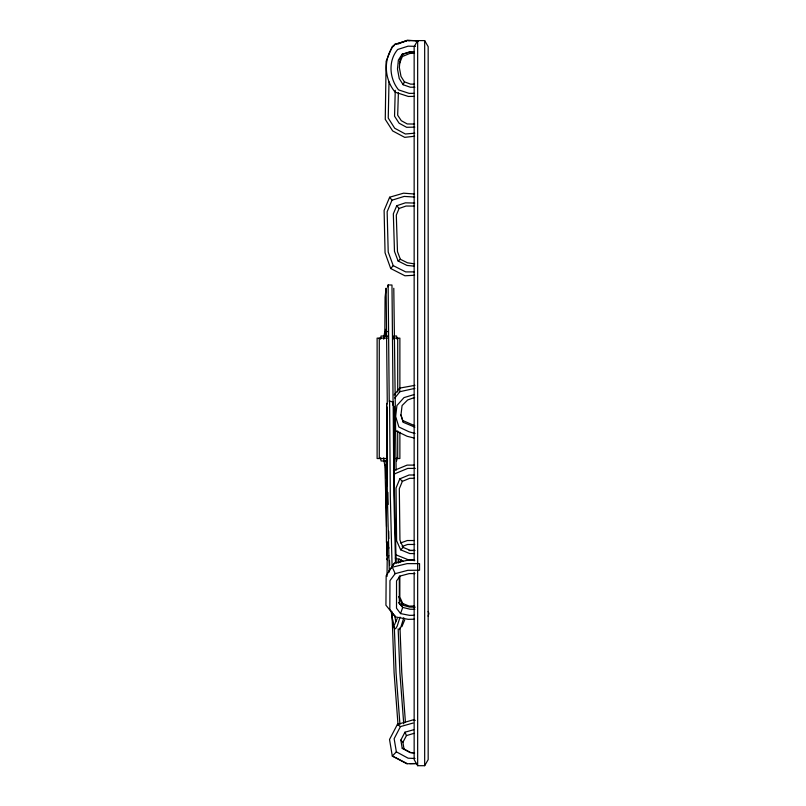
<?xml version="1.0" encoding="UTF-8"?>
<svg xmlns="http://www.w3.org/2000/svg" width="806" height="806" viewBox="0 0 806 806"><rect width="100%" height="100%" fill="white"/><g stroke="black" fill="none" stroke-linecap="round" stroke-linejoin="round"><path stroke-width="1.21" d="M386.638 543.214L386.638 555.878L386.628 553.984M387.253 541.763L387.253 559.646L387.253 557.681M393.781 470.895L393.802 406.073L394.477 494.934L396.169 563.213M399.847 576.038L399.836 596.994L403.131 604.389L401.529 603.019L398.617 596.49M393.167 404.753L393.177 402.285L389.59 400.935L390.316 495.892L392.099 567.102M398.184 563.182L398.184 560.704L399.141 558.618M387.021 576.441L387.212 558.931L388.784 555.576M389.006 81.88L388.24 118.059L394.708 128.245L405.347 133.998L414.778 133.202M395.262 90.322L394.547 116.185L399.101 123.207L406.607 127.298L414.798 127.126M398.396 92.67L397.67 115.198L401.287 120.688L407.232 123.953L414.616 124.064M383.706 339.225L384.039 336.021L381.067 336.021L380.543 339.225M396.602 460.972L397.136 457.768M383.888 336.576L384.754 331.891M387.757 286.926L388.139 284.961L391.978 285.022L393.106 405.458M428.167 616.217L428.883 613.467L428.167 611.482M400.058 617.053L397.187 626.121L395.585 628.781L394.154 628.015L393.217 623.854M403.796 617.759L400.935 626.887L399.353 629.587M404.723 619.905L401.862 626.715M397.247 618.484L394.336 625.103L393.116 624.448L391.182 611.422M414.496 615.29L409.468 615.341L400.542 613.598L402.728 607.402L399.363 603.049L399.292 576.219M399.323 63.886L402.365 56.531L409.72 53.488L414.516 53.206M387.082 483.791L386.134 486.078L386.447 542.448L388.955 548.1M393.902 475.933L394.799 473.777L407.755 468.407L415.292 468.407M414.072 475.006L409.065 475.006L399.847 478.824L396.028 488.043L396.612 540.695L400.653 549.813L409.75 553.551L414.526 553.561M414.516 478.301L409.72 478.301L402.365 481.343L399.323 488.698L399.937 540.121L403.151 547.405L410.385 550.407L414.123 550.417M414.536 194.024L403.564 193.178L389.651 197.218L384.109 210.416L385.056 252.782L390.709 268.519L404.944 275.783L414.566 275.249M414.717 197.047L404.179 196.412L391.988 200.19L387.142 211.726L388.21 252.046L393.237 265.648L405.7 271.914L414.435 271.884M414.737 203.052L405.398 202.83L396.743 205.732L393.338 213.832L394.477 251.361L398.104 260.983L406.97 265.426L414.445 266.182M414.536 206.074L406.012 206.034L399.091 208.472L396.3 215.101L397.479 251.653L400.38 259.3L407.483 262.806L414.616 263.874M414.858 87.239L410.234 87.209L403.121 84.721L404.38 81.819L401.015 76.469L399.343 67.543L400.119 59.11L403.302 54.083L409.559 52.158L414.405 52.279M399.857 562.477L401.247 559.505M414.788 560.301L407.655 560.241L394.416 563.132L386.165 575.706L385.933 605.215L395.393 616.902L408.189 619.33L414.486 619.21M413.085 723.042L400.441 726.599L394.144 738.699L396.361 751.837L408.088 758.194L415.009 758.476M414.586 753.046L410.053 752.582L402.224 748.3L400.834 740.12L404.965 732.201L413.71 729.732M415.241 720.383L412.823 719.949L397.408 724.403L389.53 739.475L392.3 756.088L406.728 763.735L416.682 763.604M414.324 752.885L410.657 752.512L404.018 749.026L402.899 742.316L406.446 735.596L414.052 733.329M414.153 572.21L414.153 759.635L417.659 765.7L424.671 765.7L428.167 759.635L428.167 46.667L424.671 40.602L417.659 40.602L414.153 46.667L414.153 560.895M418.082 40.753L407.262 40.481L394.557 44.461C383.052 57.78 383.938 78.958 395.162 92.166L408.31 96.448L414.375 96.398M414.183 52.108L409.236 51.997L402.073 54.274L398.376 60.077L397.489 69.034L399.222 78.474L403.121 84.721M388.925 571.041L394.416 563.132M395.202 573.65L392.29 567.202L407.101 563.636L419.543 563.626L419.543 570.225L407.856 570.316L395.202 573.65L389.963 580.632L389.832 609.346L395.393 616.902M394.164 394.98L399.605 388.129L414.909 385.339M394.749 398.083L399.937 391.686L414.889 388.371M390.709 268.519L393.237 265.648M396.361 751.837L392.3 756.088L394.104 756.804M400.653 549.813L403.151 547.405M398.104 260.983L400.38 259.3M394.557 45.499L392.27 46.436L386.134 61.266L385.258 119.348L392.653 130.925L404.723 137.352L414.606 136.244M397.973 44.078L407.101 40.3L418.022 40.844M393.419 470.775L407.101 465.112L414.385 465.112M402.184 546.448L407.594 544.473L414.707 544.463M400.421 543.012L407.332 540.524L414.334 540.544M414.627 397.489L407.685 399.957L402.083 405.539L400.975 414.838L403.312 422.324L414.899 427.18M406.405 41.005L394.557 44.461M414.203 394.547L403.987 397.61L396.935 405.519L395.635 416.531L398.889 427.009L408.995 431.764L415.03 433.497M402.073 54.274L403.302 54.083M414.113 606.021L409.226 606.102L401.529 603.019M409.76 763.625L417.045 763.504M409.035 550.528L415.009 550.468M414.929 573.56L409.166 573.61L400.229 576.018L396.532 580.894L396.512 608.198L400.542 613.598M414.113 93.355L409.116 93.365L398.557 89.879C389.389 78.676 387.958 60.772 397.701 49.478L408.088 46.164L415.473 46.335M414.475 559.838L408.471 559.848L395.575 554.679M385.52 331.578L387.636 331.578M393.64 336.021L396.602 336.021L397.136 339.225M387.636 336.112L384.029 336.112L384.029 338.389M387.636 336.495L385.52 336.495L385.52 329.342M387.354 338.127L377.117 338.127L377.117 458.523L387.354 458.523M393.862 338.127L399.877 338.127L399.877 388.291M395.383 458.523L399.877 458.523L399.877 432.187M387.636 460.972L381.067 460.972L380.543 457.768M414.868 609.276L410.042 609.235L402.728 607.402L398.426 602.535M414.244 84.167L410.546 84.116L404.38 81.819M415.261 607.16L409.418 607.049L399.877 604.329M407.584 40.643L409.942 40.713M415.846 40.864L418.203 40.925M414.415 438.101L407.121 436.278L394.859 430.354M414.747 425.739L402.587 420.44L400.834 414.929M395.252 558.044L403.252 561.208M402.224 748.3L404.018 749.026M395.202 757.378L407.342 763.665M397.408 724.403L400.441 726.599M399.847 478.824L402.365 481.343M400.834 740.12L402.899 742.316M396.743 205.732L399.091 208.472M389.651 197.218L391.988 200.19M404.965 732.201L406.446 735.596M402.587 420.44L403.312 422.324M395.806 621.678L394.668 615.401M393.791 288.266L396.109 470.14M383.888 460.417L384.754 465.112L386.316 465.112L385.772 460.417M388.139 284.961L389.227 401.862M392.603 619.25L392.985 622.816M403.735 723.879L399.877 672.617L398.164 628.811M399.927 724.241L396.058 672.819L394.295 626.443M398.073 725.45L394.084 672.526L391.968 611.905M393.751 337.089L393.963 339.225M383.706 457.768L384.039 460.972M405.428 722.287L401.731 672.123L399.998 627.914M399.605 388.129L399.937 391.686M389.53 560.432L389.711 565.439M389.308 571.958L387.333 495.529L386.618 403.363L386.648 486.038M386.497 526.57L384.925 464.558L385.54 464.82L385.671 477.928M386.276 502.198L386.467 508.062M395.504 562.568L393.892 495.599L393.177 402.285M388.885 538.63L388.694 531.315M394.275 471.047L393.741 442.524M388.099 504.485L387.888 492.395M387.283 403.907L386.104 288.155L385.077 297.223L384.835 332.122M387.283 423.09L387.243 407.151L387.263 485.555M386.638 542.821L386.638 550.992M424.671 40.602L424.671 765.7M417.659 40.602L417.659 765.7M397.711 338.127L397.711 392.059M397.711 430.928L397.711 458.523M387.253 546.277L387.253 554.639M385.52 465.425L385.52 467.661M379.273 338.127L379.273 458.523"/></g></svg>
